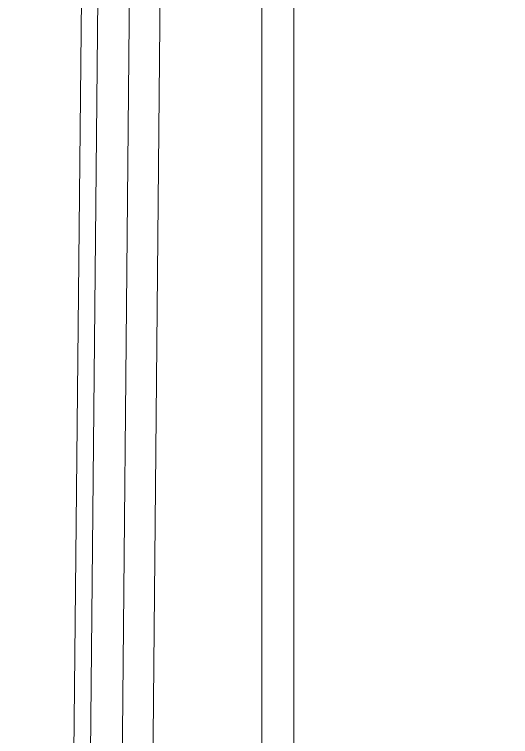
# Model space of a CAD drawing. Header units: centimetres. Extents: x 5488 to 20269, y -31398 to -19684.
# Drawn here: x 16306.5 to 16383.6, y -23710.6 to -23598.4 of the extents above; entities that cross this region are included whole.
import ezdxf

# ---------------------------------------------------------------- set-up
doc = ezdxf.new("R2010")
doc.units = ezdxf.units.CM
doc.layers.add('xxx_Auto_Duvar_Duvar Gorunus 01', color=253, linetype='Continuous', lineweight=15)
doc.layers.add('xxx_Auto_Kaplama_Metal', color=133, linetype='Continuous', lineweight=0)

msp = doc.modelspace()

# ---------------------------------------------------------------- linework, layer by layer
at = {"layer": 'xxx_Auto_Duvar_Duvar Gorunus 01'}
for p, q in [((16306.5, -24663.45), (16323.28, -22940.23)), ((16325.83, -22940.26), (16309.07, -24660.96))]:
    msp.add_line(p, q, dxfattribs=at)
for points in [[(17817.44, -24688.53), (16314.42, -24655.78), (16332.93, -22681.4)], [(17817.54, -24683.76), (16319.24, -24651.11), (16337.71, -22681.39)]]:
    msp.add_lwpolyline(points, dxfattribs=at)
at = {"layer": 'xxx_Auto_Kaplama_Metal'}
for points in [[(16344.91, -24021.1), (16344.91, -23092.41)], [(16349.91, -24021.1), (16349.91, -23092.41)]]:
    msp.add_lwpolyline(points, dxfattribs=at)

doc.saveas('drawing.dxf')
